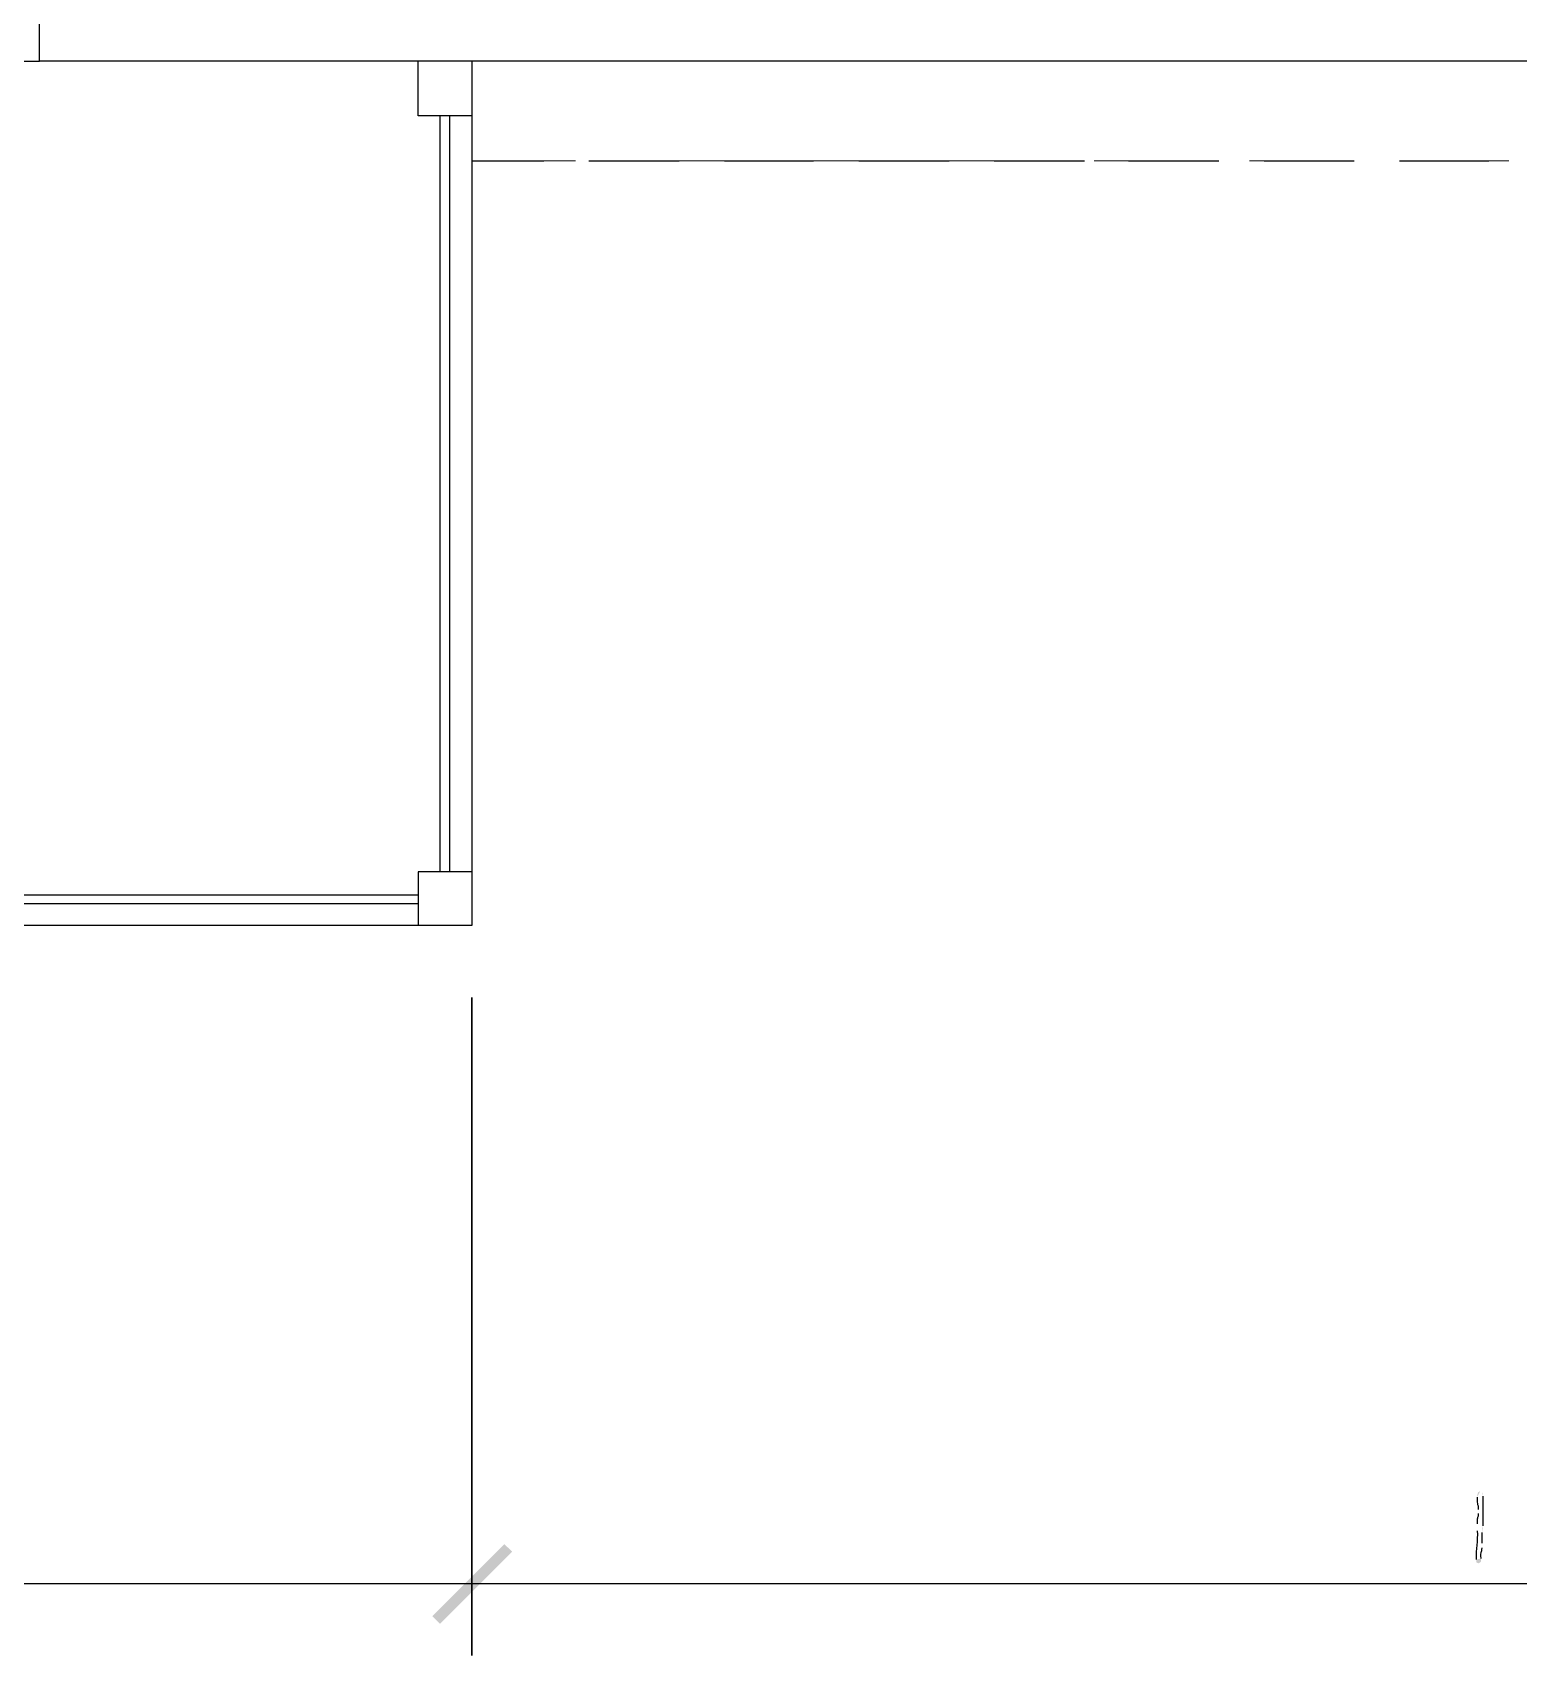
# Model space of a CAD drawing. Header units: inches. Extents: x -167 to 6071, y -6287 to -2731.
# Drawn here: x 704.5 to 787.1, y -6140.6 to -6050.5 of the extents above; entities that cross this region are included whole.
import ezdxf

# ---------------------------------------------------------------- set-up
doc = ezdxf.new("R2010")
doc.units = ezdxf.units.IN
doc.header["$LTSCALE"] = 96
doc.header["$MEASUREMENT"] = 0
doc.linetypes.add('Dash', pattern=[0.225, 0.15, -0.075])
doc.layers.add('Doors', color=5, linetype='Continuous', lineweight=9)
doc.layers.add('Furniture', color=7, linetype='Continuous', lineweight=5, true_color=0x994d00)
doc.layers.add('PDF_Geometry', color=7, linetype='Continuous', true_color=0x4a4a4a)
doc.layers.add('PDF_Solid Fills', color=7, linetype='Continuous')

msp = doc.modelspace()

# ---------------------------------------------------------------- hatches: boundary and pattern name
at = {"layer": 'PDF_Solid Fills', "true_color": 0x4a4a4a, "transparency": 33554559}
h = msp.add_hatch(color=251, dxfattribs=at)
h.paths.add_polyline_path([(784.917, -6131.455), (784.81, -6131.509), (784.757, -6131.669), (784.757, -6131.775)], flags=0)
h.paths.add_polyline_path([(784.81, -6132.469), (784.81, -6132.682)], flags=0)
h.paths.add_polyline_path([(784.757, -6133.269), (784.757, -6133.642)], flags=0)
h.paths.add_polyline_path([(784.703, -6135.242), (784.703, -6135.402), (784.81, -6135.455), (784.917, -6135.402), (784.97, -6135.349), (784.97, -6135.189)], flags=0)
h.paths.add_polyline_path([(785.023, -6134.602), (785.023, -6134.335)], flags=0)
h.paths.add_polyline_path([(785.023, -6133.749), (785.023, -6133.482), (785.077, -6133.375)], flags=0)
h.paths.add_polyline_path([(785.077, -6131.722), (785.077, -6131.615), (785.023, -6131.509)], flags=0)

# ---------------------------------------------------------------- linework, layer by layer
at = {"layer": 'Doors', "transparency": 33554687}
for points in [[(728.917, -6055.082), (725.93, -6055.082), (725.93, -6052.042)], [(727.157, -6097.055), (727.157, -6055.082)], [(727.69, -6097.055), (727.69, -6055.082)], [(728.917, -6097.055), (725.93, -6097.055), (725.93, -6100.042)], [(623.903, -6098.335), (725.93, -6098.335)], [(623.903, -6098.815), (725.93, -6098.815)]]:
    msp.add_lwpolyline(points, dxfattribs=at)
at = {"layer": 'Furniture', "linetype": 'Dash', "ltscale": 0.4, "transparency": 33554687}
msp.add_lwpolyline([(728.917, -6057.589), (854.943, -6057.589)], dxfattribs=at)
at = {"layer": 'PDF_Geometry', "color": 7}
for points in [[(562.943, -5902.282), (562.943, -6048.575), (644.917, -6048.575), (644.917, -6052.042), (704.917, -6052.042)], [(796.917, -5961.109), (796.917, -6048.575), (856.917, -6048.575), (856.917, -6018.815), (860.437, -6018.815), (860.437, -6048.575), (878.943, -6048.575), (878.943, -6052.042), (791.903, -6052.042), (704.917, -6052.042), (704.917, -6048.575), (723.423, -6048.575), (723.423, -6018.815), (726.943, -6018.815), (726.943, -6048.575), (786.943, -6048.575), (786.943, -5961.109)], [(728.917, -6052.042), (728.917, -6100.042), (620.917, -6100.042), (620.917, -6052.042)]]:
    msp.add_lwpolyline(points, dxfattribs=at)
at = {"layer": 'PDF_Geometry'}
for points in [[(728.917, -6055.082), (725.93, -6055.082), (725.93, -6052.042)], [(727.157, -6097.055), (727.157, -6055.082)], [(727.69, -6097.055), (727.69, -6055.082)], [(728.917, -6057.589), (732.917, -6057.589)], [(735.423, -6057.589), (740.437, -6057.589)], [(742.943, -6057.589), (747.903, -6057.589)], [(750.41, -6057.589), (755.423, -6057.589)], [(757.93, -6057.589), (762.943, -6057.589)], [(765.397, -6057.589), (770.41, -6057.589)], [(772.917, -6057.589), (777.93, -6057.589)], [(780.437, -6057.589), (785.397, -6057.589)], [(728.917, -6097.055), (725.93, -6097.055), (725.93, -6100.042)], [(623.903, -6098.335), (725.93, -6098.335)], [(623.903, -6098.815), (725.93, -6098.815)], [(559.423, -6136.575), (620.917, -6136.575), (728.917, -6136.575), (854.943, -6136.575), (962.943, -6136.575), (1024.437, -6136.575)]]:
    msp.add_lwpolyline(points, dxfattribs=at)
msp.add_lwpolyline([(728.917, -6140.575), (728.917, -6104.042)], close=True, dxfattribs=at)
for points in [[(784.757, -6131.775), (784.718, -6132.338), (784.835, -6132.071), (784.81, -6132.469)], [(785.077, -6133.375), (785.077, -6132.824), (785.077, -6132.273), (785.077, -6131.722)], [(784.81, -6132.682), (784.831, -6133.02), (784.725, -6132.753), (784.757, -6133.269)], [(784.757, -6133.642), (784.79, -6134.263), (784.669, -6134.615), (784.703, -6135.242)], [(785.023, -6134.335), (785.023, -6134.14), (785.023, -6133.944), (785.023, -6133.749)], [(784.97, -6135.189), (784.941, -6134.728), (785.006, -6134.883), (785.023, -6134.602)]]:
    msp.add_open_spline(points, degree=3, dxfattribs=at)
at = {"layer": 'PDF_Solid Fills', "color": 251, "true_color": 0x4a4a4a, "transparency": 33554559}
for points in [[(726.73, -6138.389), (727.157, -6138.815), (730.73, -6134.389)], [(730.73, -6134.389), (727.157, -6138.815), (726.73, -6138.389)], [(727.157, -6138.815), (730.73, -6134.389), (731.157, -6134.815)], [(731.157, -6134.815), (730.73, -6134.389), (727.157, -6138.815)]]:
    msp.add_solid(points, dxfattribs=at)

doc.saveas('drawing.dxf')
